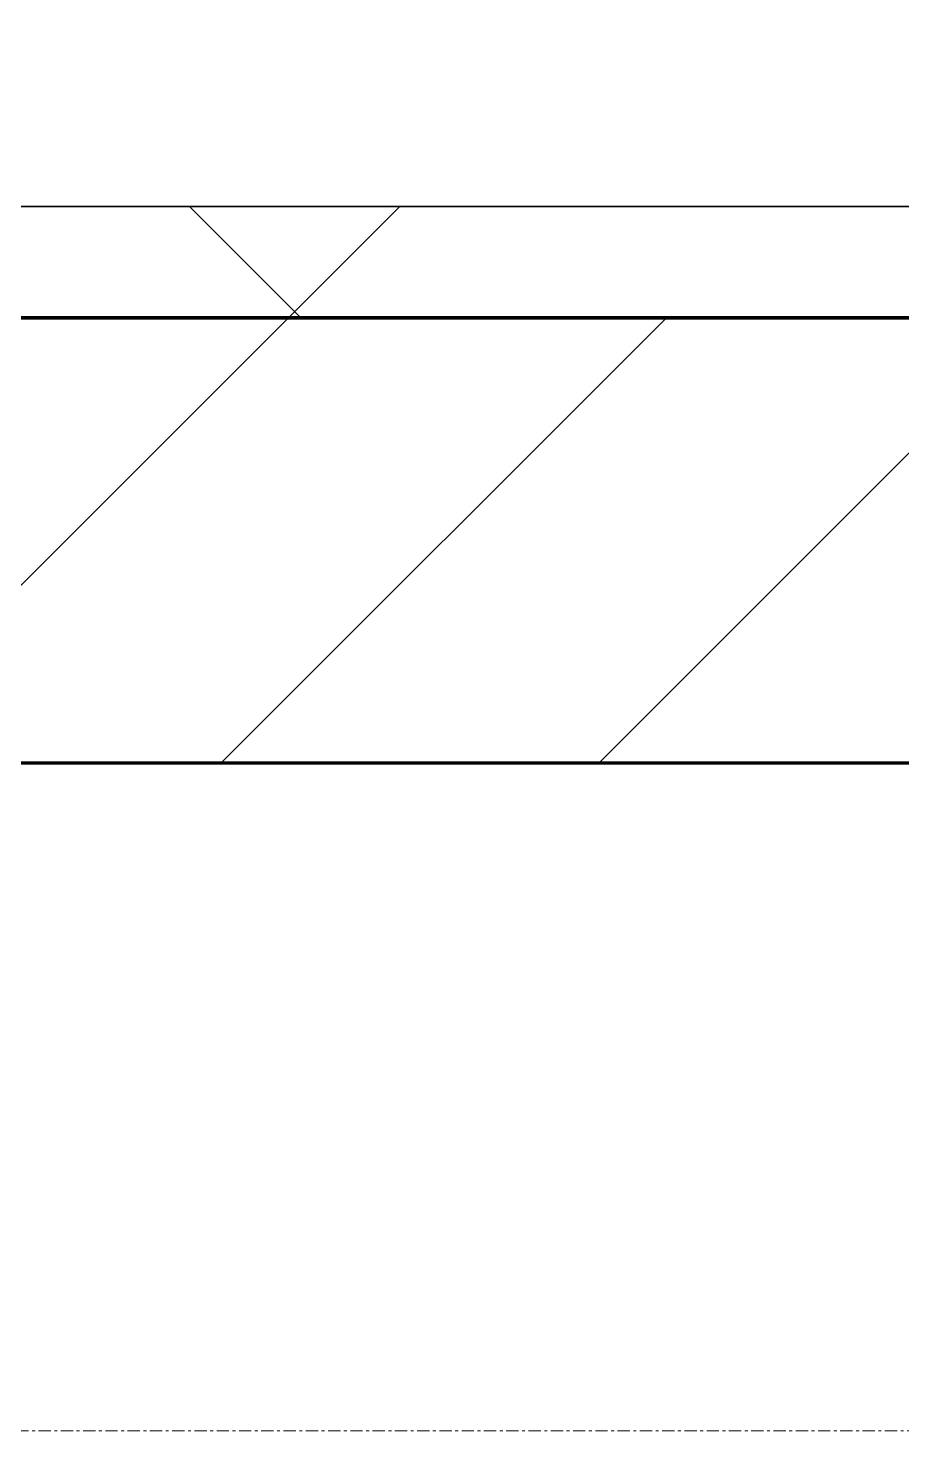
# Model space of a CAD drawing. Header units: millimetres. Extents: x -853432 to -773672, y -18171 to 22484.
# Drawn here: x -779493 to -779100, y -4321 to -3691 of the extents above; entities that cross this region are included whole.
import ezdxf
from ezdxf.xclip import XClip

# ---------------------------------------------------------------- set-up
doc = ezdxf.new("R2010")
doc.units = ezdxf.units.MM
doc.header["$XCLIPFRAME"] = 0
doc.linetypes.add('DPA_Grid _ Level 100', pattern=[10, 5.5, -1.6, 1.3, -1.6])
for name, color, linetype, lineweight in [('A-GLAZ-CURT', 2, 'Continuous', 9), ('A-WALL', 5, 'Continuous', 35), ('A-WALL-FNSH', 2, 'Continuous', 35), ('A-WALL-PATT', 1, 'Continuous', 35), ('S-GRID', 251, 'Continuous', 9)]:
    doc.layers.add(name, color=color, linetype=linetype, lineweight=lineweight)
doc.layers.add('A11_ALU.SOLID SHEET', color=2, linetype='Continuous')

# ---------------------------------------------------------------- blocks, each defined once
blk = doc.blocks.new('*U2464')
at = {"layer": 'S-GRID', "linetype": 'DPA_Grid _ Level 100'}
blk.add_line((57000, -7900), (-16649.52, -7900), dxfattribs=at)
blk = doc.blocks.new('PPLS-PP19_Custom Tile Pattern - Custom Tile Pattern-V179-4251-01 ENLARGED CONCOURSE LEVEL - REFLECTED CEILING PLAN - SHEET 2')
at = {"layer": 'A-GLAZ-CURT'}
for p, q in [((-300, 0), (300, 0)), ((300, 0), (-300, 0)), ((195.99, 0), (213.31, 0)), ((213.31, 0), (195.99, 0)), ((230.06, 0), (300, 0)), ((-300, -50), (300, -50)), ((300, -50), (-300, -50))]:
    blk.add_line(p, q, dxfattribs=at)
for points, knots in [([(-115.82, 0), (-114.96, 0), (-110.41, 0), (-96.78, 0), (-71.33, 0), (-42.53, 0), (-12.78, 0), (4.23, 0), (9.64, 0), (10.14, 0), (10.18, 0)], [-5724.064692, -5724.064692, -5724.064692, -5724.064692, -5430.283136, -5103.229623, -4799.173296, -4065.652676, -3589.737505, -3285.047089, -3066.359526, -3044.715262, -3044.715262, -3044.715262, -3044.715262]), ([(9.32, 0), (9.08, 0), (7.65, 0), (2.57, 0), (-12.23, 0), (-25.64, 0), (-40, 0), (-56.24, 0), (-75.59, 0), (-94, 0), (-112.01, 0), (-114.94, 0), (-115.63, 0)], [-2922.926651, -2922.926651, -2922.926651, -2922.926651, -2882.788014, -2720.818881, -2518.50168, -2125.455881, -1792.521578, -1466.981642, -1208.454564, -789.402658, -501.969187, -243.577221, -243.577221, -243.577221, -243.577221]), ([(31.18, 0), (25.97, 0), (11.99, 0), (-16.92, 0), (-47.42, 0), (-65.77, 0), (-66.37, 0), (-66.38, 0)], [-4496.803627, -4496.803627, -4496.803627, -4496.803627, -4222.080604, -3745.412743, -2981.410125, -2542.574734, -2498.224237, -2498.224237, -2498.224237, -2498.224237]), ([(-53.41, 0), (-53.25, 0), (-51.85, 0), (-48.53, 0), (-30.79, 0), (-18.03, 0), (8.61, 0), (15.02, 0), (22.91, 0), (31, 0), (39.04, 0), (51.19, 0), (58.74, 0), (61.34, 0), (61.45, 0)], [-3707.955101, -3707.955101, -3707.955101, -3707.955101, -3689.699207, -3546.54457, -3315.260113, -2864.387349, -2439.246196, -2084.094819, -1956.422387, -1818.904206, -1645.594513, -1443.202566, -1228.752106, -1120.932285, -1120.932285, -1120.932285, -1120.932285]), ([(15.14, 0), (14.99, 0), (9.51, 0), (-2.9, 0), (-20.62, 0), (-32.81, 0), (-44.85, 0), (-51.43, 0), (-51.79, 0)], [-1934.732642, -1934.732642, -1934.732642, -1934.732642, -1925.670641, -1617.263037, -1290.787923, -1039.307308, -819.71621, -644.910881, -644.910881, -644.910881, -644.910881]), ([(-36.78, 0), (-32.43, 0), (-19.22, 0), (-1.33, 0), (11.7, 0), (15.1, 0)], [-6191.144455, -6191.144455, -6191.144455, -6191.144455, -5862.463379, -5340.621928, -5159.287046, -5159.287046, -5159.287046, -5159.287046]), ([(30.82, 0), (29.27, 0), (20.14, 0), (3.54, 0), (-16.58, 0), (-34.76, 0), (-36.04, 0)], [-10462.034656, -10462.034656, -10462.034656, -10462.034656, -10363.088938, -9884.23066, -9424.652049, -9182.880979, -9182.880979, -9182.880979, -9182.880979]), ([(15.48, 0), (10.75, 0), (-0.89, 0), (-17.84, 0), (-30.57, 0), (-31.82, 0), (-32, 0)], [-3582.245441, -3582.245441, -3582.245441, -3582.245441, -3333.063701, -2994.501669, -2698.150104, -2614.070998, -2614.070998, -2614.070998, -2614.070998]), ([(-30.52, 0), (-27.11, 0), (-17.83, 0), (5.99, 0), (22.06, 0), (37.44, 0), (45.92, 0), (57.76, 0), (64.47, 0), (72.74, 0), (75.22, 0), (76.03, 0), (76.21, 0)], [-2323.618664, -2323.618664, -2323.618664, -2323.618664, -2142.497158, -1716.209403, -1206.526904, -1089.329421, -901.315459, -753.071572, -495.328968, -421.953223, -334.951786, -290.452333, -290.452333, -290.452333, -290.452333]), ([(8.33, 0), (8.19, 0), (7.18, 0), (0.32, 0), (-13.89, 0), (-24.92, 0), (-29.03, 0)], [-3574.286521, -3574.286521, -3574.286521, -3574.286521, -3526.962355, -3285.499107, -2903.012179, -2680.714891, -2680.714891, -2680.714891, -2680.714891]), ([(-28.57, 0), (-26.93, 0), (-20.29, 0), (-11.45, 0), (2.08, 0), (10.86, 0), (15.04, 0), (15.55, 0)], [-5361.429781, -5361.429781, -5361.429781, -5361.429781, -5261.36855, -5050.479954, -4785.90057, -4596.498881, -4570.687931, -4570.687931, -4570.687931, -4570.687931]), ([(-22.56, 0), (-20.27, 0), (-17.03, 0), (-11.36, 0), (-7.66, 0), (-6.6, 0), (-6.44, 0)], [-56468.192263, -56468.192263, -56468.192263, -56468.192263, -56344.022017, -56303.229861, -56166.290093, -56124.392176, -56124.392176, -56124.392176, -56124.392176]), ([(-15.19, 0), (-13.07, 0), (-0.71, 0), (12.11, 0), (15.48, 0)], [-461.142613, -461.142613, -461.142613, -461.142613, -429.606584, -418.500335, -418.500335, -418.500335, -418.500335]), ([(-6.54, 0), (-6.73, 0), (-7.2, 0), (-7.6, 0), (-7.79, 0)], [-56009.792147, -56009.792147, -56009.792147, -56009.792147, -55949.290093, -55895.192118, -55895.192118, -55895.192118, -55895.192118]), ([(-2.63, 0), (-2.47, 0), (-1.22, 0), (4.92, 0), (15.97, 0), (22.54, 0), (24.49, 0)], [-226.825321, -226.825321, -226.825321, -226.825321, -220.269177, -206.416616, -198.214427, -187.717507, -187.717507, -187.717507, -187.717507]), ([(15.55, 0), (8.3, 0), (2.68, 0), (-1.67, 0), (-2.25, 0)], [-281.5411, -281.5411, -281.5411, -281.5411, -246.234814, -234.646884, -234.646884, -234.646884, -234.646884]), ([(15.55, 0), (24.1, 0), (46.19, 0), (69.73, 0), (83.74, 0)], [-418.427506, -418.427506, -418.427506, -418.427506, -390.253598, -347.429871, -347.429871, -347.429871, -347.429871]), ([(70.61, 0), (66.16, 0), (55.8, 0), (39.61, 0), (28.49, 0), (19.03, 0), (15.55, 0)], [-4647.237329, -4647.237329, -4647.237329, -4647.237329, -4326.416877, -4098.545751, -3766.694881, -3583.437632, -3583.437632, -3583.437632, -3583.437632]), ([(15.55, 0), (26.39, 0), (46.9, 0), (70.92, 0), (82.12, 0), (83.66, 0)], [-5151.271157, -5151.271157, -5151.271157, -5151.271157, -4573.028122, -4094.177415, -3869.465285, -3869.465285, -3869.465285, -3869.465285]), ([(76.63, 0), (74.8, 0), (67.65, 0), (53.52, 0), (37, 0), (24.38, 0), (18.36, 0), (15.56, 0)], [-3095.572228, -3095.572228, -3095.572228, -3095.572228, -2950.589685, -2634.532728, -2313.748533, -2106.613311, -1942.843718, -1942.843718, -1942.843718, -1942.843718]), ([(103.09, 0), (101.08, 0), (86.31, 0), (63.34, 0), (35.84, 0), (22.04, 0), (16.45, 0), (15.57, 0)], [-375.435014, -375.435014, -375.435014, -375.435014, -369.147452, -330.153101, -307.516438, -285.83788, -281.576261, -281.576261, -281.576261, -281.576261]), ([(15.75, 0), (18.13, 0), (21.69, 0), (24.62, 0), (24.72, 0), (24.72, 0)], [-4567.143888, -4567.143888, -4567.143888, -4567.143888, -4445.288762, -4384.376941, -4376.041937, -4376.041937, -4376.041937, -4376.041937]), ([(24.69, 0), (24.54, 0), (20.99, 0), (18.24, 0), (16.11, 0), (16.02, 0)], [-4368.572414, -4368.572414, -4368.572414, -4368.572414, -4306.476363, -4080.000647, -4070.715204, -4070.715204, -4070.715204, -4070.715204]), ([(18.16, 0), (19.15, 0), (24.25, 0), (25.66, 0), (26.12, 0)], [-5700.113719, -5700.113719, -5700.113719, -5700.113719, -5554.232259, -5302.431367, -5302.431367, -5302.431367, -5302.431367]), ([(84.51, 0), (83.89, 0), (80.78, 0), (74.4, 0), (62.26, 0), (51.85, 0), (43.81, 0), (29.53, 0), (20.67, 0), (18.85, 0), (18.16, 0)], [-7191.090054, -7191.090054, -7191.090054, -7191.090054, -7135.649961, -6924.452779, -6738.82075, -6548.303034, -6314.283804, -6135.05769, -5972.647715, -5832.674503, -5832.674503, -5832.674503, -5832.674503]), ([(27.44, 0), (27.9, 0), (29.54, 0), (38.07, 0), (53.39, 0), (71.67, 0), (81.62, 0), (83.78, 0), (84.51, 0)], [-5037.309798, -5037.309798, -5037.309798, -5037.309798, -4887.603822, -4705.298446, -4353.683244, -3960.84581, -3759.045785, -3584.744893, -3584.744893, -3584.744893, -3584.744893]), ([(27.89, 0), (29.09, 0), (33.4, 0), (48.37, 0), (71.92, 0), (100.57, 0), (116.36, 0), (128.63, 0), (128.95, 0)], [-147.777612, -147.777612, -147.777612, -147.777612, -135.792042, -118.513713, -97.899267, -63.759246, -39.050993, -35.895543, -35.895543, -35.895543, -35.895543]), ([(53.18, 0), (53.06, 0), (52.22, 0), (44.99, 0), (36.46, 0), (30.82, 0)], [-622.740158, -622.740158, -622.740158, -622.740158, -566.066452, -360.610861, 0, 0, 0, 0]), ([(136.44, 0), (121.66, 0), (86.93, 0), (51.16, 0), (31.18, 0)], [-106.750556, -106.750556, -106.750556, -106.750556, -59.610984, 0, 0, 0, 0]), ([(152.49, 0), (149.18, 0), (137.03, 0), (109.77, 0), (76.86, 0), (57.82, 0), (46.51, 0), (41.18, 0), (36.02, 0), (35.54, 0), (35.54, 0)], [-484.335931, -484.335931, -484.335931, -484.335931, -458.593899, -401.860199, -357.622665, -341.267687, -334.000314, -326.15566, -319.318397, -317.489778, -317.489778, -317.489778, -317.489778]), ([(36.29, 0), (37.77, 0), (48.82, 0), (63.02, 0), (76.56, 0), (84.5, 0)], [-314.598523, -314.598523, -314.598523, -314.598523, -305.899624, -287.17622, -256.745035, -256.745035, -256.745035, -256.745035]), ([(61.47, 0), (61.47, 0), (61.21, 0), (54.61, 0), (53.71, 0), (53.56, 0)], [-1113.311073, -1113.311073, -1113.311073, -1113.311073, -1096.402191, -891.204116, -747.28819, -747.28819, -747.28819, -747.28819]), ([(76.22, 0), (75.58, 0), (73.64, 0), (71.05, 0), (70.61, 0)], [-193.634889, -193.634889, -193.634889, -193.634889, -31.537676, 0, 0, 0, 0]), ([(84.49, 0), (84.61, 0), (102.67, 0), (120.63, 0), (138.28, 0), (138.53, 0)], [-346.659435, -346.659435, -346.659435, -346.659435, -346.313304, -291.370682, -290.5735, -290.5735, -290.5735, -290.5735]), ([(84.58, 0), (85.58, 0), (87.21, 0), (92.51, 0), (94.33, 0)], [-3579.141173, -3579.141173, -3579.141173, -3579.141173, -3336.541051, -2783.776468, -2783.776468, -2783.776468, -2783.776468]), ([(114.39, 0), (114.2, 0), (112.08, 0), (105.42, 0), (93.32, 0), (88.61, 0), (84.98, 0)], [-8148.58938, -8148.58938, -8148.58938, -8148.58938, -8105.191388, -7723.759874, -7531.75727, -7205.068504, -7205.068504, -7205.068504, -7205.068504]), ([(85.43, 0), (87, 0), (102.6, 0), (124.45, 0), (132.42, 0), (134.6, 0)], [-255.559425, -255.559425, -255.559425, -255.559425, -249.500363, -194.761443, -152.241002, -152.241002, -152.241002, -152.241002]), ([(94.4, 0), (94.4, 0), (94.64, 0), (99.11, 0), (108.97, 0), (120.79, 0), (139.94, 0), (163.31, 0), (185.23, 0), (193.62, 0), (194.69, 0), (194.79, 0)], [-2348.345796, -2348.345796, -2348.345796, -2348.345796, -2310.419338, -2233.599744, -2052.234781, -1843.028543, -1530.39897, -1095.004608, -529.74427, -295.064701, -265.121568, -265.121568, -265.121568, -265.121568]), ([(129.02, 0), (129.02, 0), (124.41, 0), (122.35, 0), (114.96, 0), (108.04, 0), (103.09, 0)], [-35.386604, -35.386604, -35.386604, -35.386604, -31.430235, -22.807238, -15.488593, 0, 0, 0, 0]), ([(152.98, 0), (152.7, 0), (149.33, 0), (143.29, 0), (134.04, 0), (126.24, 0), (118.6, 0), (114.23, 0), (111.98, 0), (105.66, 0), (105.23, 0), (105.23, 0)], [-10121.405756, -10121.405756, -10121.405756, -10121.405756, -10098.273015, -9847.788484, -9677.714971, -9567.007022, -9453.21225, -9220.200448, -9012.77275, -8966.157302, -8929.495943, -8929.495943, -8929.495943, -8929.495943]), ([(105.26, 0), (105.52, 0), (111.01, 0), (112.65, 0), (113.59, 0)], [-8920.561005, -8920.561005, -8920.561005, -8920.561005, -8814.835624, -8577.462505, -8577.462505, -8577.462505, -8577.462505]), ([(128.58, 0), (128.8, 0), (130.16, 0), (138.8, 0), (147.95, 0), (152.56, 0)], [-633.326174, -633.326174, -633.326174, -633.326174, -627.736123, -618.981161, -603.66234, -603.66234, -603.66234, -603.66234]), ([(137.1, 0), (136, 0), (133.64, 0), (129.87, 0), (129.11, 0)], [-670.405967, -670.405967, -670.405967, -670.405967, -651.020627, -640.742133, -640.742133, -640.742133, -640.742133]), ([(168.37, 0), (167.68, 0), (164.21, 0), (158.94, 0), (153.46, 0)], [-543.375029, -543.375029, -543.375029, -543.375029, -530.793311, -486.888178, -486.888178, -486.888178, -486.888178]), ([(153.57, 0), (153.69, 0), (156.42, 0), (161.24, 0), (162.19, 0), (162.75, 0)], [-602.523145, -602.523145, -602.523145, -602.523145, -602.094757, -592.980799, -581.414464, -581.414464, -581.414464, -581.414464]), ([(193.8, 0), (193.33, 0), (190.11, 0), (183.13, 0), (171, 0), (161.95, 0), (161.28, 0), (158.35, 0), (157.85, 0), (157.77, 0)], [-11665.349007, -11665.349007, -11665.349007, -11665.349007, -11565.880756, -11105.624034, -10839.086983, -10768.332124, -10666.779182, -10580.760289, -10550.278881, -10550.278881, -10550.278881, -10550.278881]), ([(291.31, 0), (280.73, 0), (251.31, 0), (207.11, 0), (177.41, 0), (159.34, 0), (158.33, 0), (158.3, 0)], [-276.535829, -276.535829, -276.535829, -276.535829, -244.693688, -187.987675, -143.776725, -129.632772, -123.352749, -123.352749, -123.352749, -123.352749]), ([(159.07, 0), (159.13, 0), (160.84, 0), (165.21, 0), (174.15, 0), (185.98, 0), (208.82, 0), (219.42, 0), (230.06, 0)], [-115.643202, -115.643202, -115.643202, -115.643202, -114.681583, -87.660824, -65.295536, -41.623857, -24.459831, 0, 0, 0, 0]), ([(162.75, 0), (165.4, 0), (170.91, 0), (172.61, 0), (172.61, 0)], [-111.264224, -111.264224, -111.264224, -111.264224, -56.742688, -19.085662, -19.085662, -19.085662, -19.085662]), ([(247.1, 0), (246.76, 0), (245.04, 0), (238.34, 0), (226.56, 0), (221.1, 0), (200.27, 0), (182.99, 0), (174.27, 0), (169.67, 0), (168.99, 0)], [-9649.085549, -9649.085549, -9649.085549, -9649.085549, -9581.591397, -9406.094246, -9221.510254, -9016.44624, -8717.832359, -8253.978395, -8152.463617, -8069.855175, -8069.855175, -8069.855175, -8069.855175]), ([(215.22, 0), (214.62, 0), (210.55, 0), (203.98, 0), (187.54, 0), (175.3, 0), (169.49, 0)], [-203.825446, -203.825446, -203.825446, -203.825446, -198.527383, -184.406837, -162.427601, -142.916156, -142.916156, -142.916156, -142.916156]), ([(171.51, 0), (176.48, 0), (193.23, 0), (201.73, 0), (208.81, 0), (213.9, 0), (241.96, 0), (266.73, 0), (281.71, 0), (291.71, 0), (296.52, 0), (297.86, 0), (298.09, 0)], [-7971.819559, -7971.819559, -7971.819559, -7971.819559, -7784.112253, -7606.717214, -7289.299508, -7042.621073, -6582.165592, -6068.460911, -5766.029927, -5566.724884, -5280.360606, -5199.253518, -5199.253518, -5199.253518, -5199.253518]), ([(172.07, 0), (177.66, 0), (187.87, 0), (201.08, 0), (207.47, 0), (213.96, 0), (215.11, 0)], [-255.364076, -255.364076, -255.364076, -255.364076, -237.955587, -223.92608, -215.862851, -208.75215, -208.75215, -208.75215, -208.75215]), ([(300, 0), (288.22, 0), (262, 0), (230.43, 0), (219.94, 0), (219.02, 0)], [-12528.858583, -12528.858583, -12528.858583, -12528.858583, -11905.454923, -11162.864862, -10856.732305, -10856.732305, -10856.732305, -10856.732305]), ([(219.9, 0), (220.86, 0), (227.84, 0), (242.06, 0), (246.54, 0), (246.96, 0)], [-10670.940496, -10670.940496, -10670.940496, -10670.940496, -10511.382485, -9925.173265, -9834.877357, -9834.877357, -9834.877357, -9834.877357]), ([(284.76, 0), (284.76, 0), (285.09, 0), (287.13, 0), (289.91, 0), (291.08, 0)], [-4110.630118, -4110.630118, -4110.630118, -4110.630118, -4053.389046, -3959.664717, -3898.598466, -3898.598466, -3898.598466, -3898.598466]), ([(290.44, 0), (290.05, 0), (287.87, 0), (285.38, 0), (284.87, 0)], [-4407.091792, -4407.091792, -4407.091792, -4407.091792, -4358.271401, -4143.037883, -4143.037883, -4143.037883, -4143.037883]), ([(292.23, 0), (292.55, 0), (295.17, 0), (297.76, 0), (300, 0)], [-3878.983974, -3878.983974, -3878.983974, -3878.983974, -3862.421465, -3746.95702, -3746.95702, -3746.95702, -3746.95702])]:
    blk.add_open_spline(points, degree=3, knots=knots, dxfattribs=at)
for points in [[(15.54, 0), (13.03, 0), (10.7, 0), (9.63, 0)], [(24.49, 0), (25.23, 0), (25.72, 0), (26.04, 0)], [(80.35, 0), (79.57, 0), (78.27, 0), (76.63, 0)], [(84.06, 0), (83.48, 0), (82.41, 0), (81.72, 0)], [(157.9, 0), (156.99, 0), (155.34, 0), (153.47, 0)], [(168.74, 0), (168.74, 0), (169.81, 0), (171.51, 0)], [(195.11, 0), (194.91, 0), (194.44, 0), (193.8, 0)], [(297.38, 0), (296.15, 0), (294.08, 0), (291.37, 0)], [(300, 0), (297.44, 0), (294.88, 0), (292.32, 0)]]:
    blk.add_open_spline(points, degree=3, dxfattribs=at)
blk = doc.blocks.new('PPLS-PP19_Custom Tile Pattern - Custom Tile Pattern-V180-4251-01 ENLARGED CONCOURSE LEVEL - REFLECTED CEILING PLAN - SHEET 2')
at = {"layer": 'A-GLAZ-CURT'}
for p, q in [((-300, 0), (104.97, 0)), ((104.97, 0), (-300, 0)), ((-293.07, 0), (-275.75, 0)), ((-275.75, 0), (-293.07, 0)), ((-222.32, 0), (-205, 0)), ((-205, 0), (-222.32, 0)), ((-300, -50), (104.97, -50)), ((104.97, -50), (-300, -50))]:
    blk.add_line(p, q, dxfattribs=at)
at = {"layer": 'A-GLAZ-CURT', "flags": 128}
for points in [[(-300, 0), (-291.56, 0), (-283.3, 0), (-275.2, 0), (-267.26, 0), (-259.45, 0), (-251.77, 0), (-244.2, 0), (-236.74, 0), (-229.36, 0), (-222.06, 0), (-214.83, 0), (-207.71, 0), (-200.76, 0), (-194.02, 0), (-187.54, 0), (-181.38, 0), (-175.58, 0), (-170.77, 0)], [(-170.78, 0), (-174.47, 0), (-179.49, 0), (-184.81, 0), (-190.44, 0), (-196.37, 0), (-202.58, 0), (-209.04, 0), (-215.73, 0), (-222.63, 0), (-229.72, 0), (-236.97, 0), (-244.39, 0), (-251.96, 0), (-259.67, 0), (-267.51, 0), (-275.48, 0), (-283.55, 0), (-291.73, 0), (-300, 0)]]:
    blk.add_lwpolyline(points, dxfattribs=at)
at = {"layer": 'A-GLAZ-CURT'}
for points, knots in [([(-300, 0), (-284.65, 0), (-236.57, 0), (-174.61, 0), (-129.95, 0), (-112.49, 0), (-104.64, 0), (-101.93, 0)], [-5323.127839, -5323.127839, -5323.127839, -5323.127839, -4502.809032, -2700.551212, -1002.059161, -460.363443, -238.497835, -238.497835, -238.497835, -238.497835]), ([(-171.17, 0), (-184.6, 0), (-218.63, 0), (-262.56, 0), (-294.48, 0), (-300, 0)], [-16151.889957, -16151.889957, -16151.889957, -16151.889957, -15131.813646, -13729.592194, -13439.944408, -13439.944408, -13439.944408, -13439.944408]), ([(-137.88, 0), (-140.56, 0), (-147.66, 0), (-147.69, 0), (-158.72, 0), (-174.02, 0), (-185.59, 0), (-209.77, 0), (-232.01, 0), (-255.22, 0), (-262.59, 0), (-264.9, 0), (-265.4, 0)], [-3187.727384, -3187.727384, -3187.727384, -3187.727384, -2919.378265, -2477.344047, -2237.412286, -2029.680487, -1755.085331, -1400.429864, -858.079193, -543.655514, -208.940337, 0, 0, 0, 0]), ([(-258.6, 0), (-257.91, 0), (-254.26, 0), (-241.25, 0), (-225.99, 0), (-213.1, 0), (-200.2, 0), (-187.01, 0), (-176.88, 0), (-171.08, 0)], [-5722.54675, -5722.54675, -5722.54675, -5722.54675, -5657.471696, -5413.335975, -5017.494783, -4832.723979, -4666.091899, -4349.945572, -4071.073527, -4071.073527, -4071.073527, -4071.073527]), ([(-133.82, 0), (-135.51, 0), (-137.8, 0), (-149.31, 0), (-162.01, 0), (-177.91, 0), (-199.46, 0), (-216.65, 0), (-231.26, 0), (-233.46, 0), (-234, 0)], [-2731.647847, -2731.647847, -2731.647847, -2731.647847, -2418.507304, -2308.929706, -2113.765672, -1763.376603, -1422.553702, -978.033455, -846.069444, -682.911962, -682.911962, -682.911962, -682.911962]), ([(-233.49, 0), (-233.44, 0), (-232.38, 0), (-230.74, 0), (-225.3, 0), (-223.63, 0)], [-455.274641, -455.274641, -455.274641, -455.274641, -440.605512, -119.536984, 0, 0, 0, 0]), ([(-223.63, 0), (-219.39, 0), (-206.17, 0), (-188.58, 0), (-169.02, 0), (-152.12, 0), (-136.84, 0), (-127.33, 0), (-124.19, 0), (-123.43, 0), (-123.28, 0)], [-5463.295695, -5463.295695, -5463.295695, -5463.295695, -5161.076232, -4739.070012, -4465.409639, -4149.119819, -3839.893365, -3647.167523, -3488.92562, -3439.852845, -3439.852845, -3439.852845, -3439.852845])]:
    blk.add_open_spline(points, degree=3, knots=knots, dxfattribs=at)
blk = doc.blocks.new('*U634')
at = {"layer": 'A-GLAZ-CURT'}
for name, p in [('PPLS-PP19_Custom Tile Pattern - Custom Tile Pattern-V179-4251-01 ENLARGED CONCOURSE LEVEL - REFLECTED CEILING PLAN - SHEET 2', (56402.37, -7350)), ('PPLS-PP19_Custom Tile Pattern - Custom Tile Pattern-V180-4251-01 ENLARGED CONCOURSE LEVEL - REFLECTED CEILING PLAN - SHEET 2', (57002.37, -7350))]:
    blk.add_blockref(name, p, dxfattribs=at)
blk = doc.blocks.new('*U1213')
blk.add_lwpolyline([(22690, -750), (19166.45, -750), (19116.45, -700), (18966.44, -550), (-101025.39, -550), (-101025.39, -6704.96), (-96300, -6704.96), (-96300, -7350), (-94497.63, -7350), (17250, -7350), (17250, -6849.96), (18300, -6849.96), (22690, -6849.96)], close=True)

msp = doc.modelspace()

# ---------------------------------------------------------------- block references
at = {"layer": 'A11_ALU.SOLID SHEET'}
ref = msp.add_blockref('*U1213', (-744682.37, 3579.02), dxfattribs=at)
XClip(ref).set_block_clipping_path([(-104690.1238047112, -9620.0029952966), (-34092.6543255156, 14392.9971737705)])

# ---------------------------------------------------------------- next in the draw order: hatches: boundary and pattern name
at = {"layer": 'A-WALL-PATT', "lineweight": 9}
h = msp.add_hatch(dxfattribs=at)
h.set_pattern_fill('FP_4', color=256, style=0, pattern_type=2)
h.set_pattern_definition([(45, (0, 0), (-212.13203, 212.13203), []), (135, (0, 0), (-212.13203, -212.13203), [])])
h.paths.add_polyline_path([(-779464.45, -3820.98), (-778775.03, -3820.98), (-778775.03, -3770.98), (-827933.88, -3770.98), (-828045.79, -3820.98), (-779602.34, -3820.98)])
h.paths.add_polyline_path([(-828965.42, -3820.98), (-828156.1, -3820.98), (-828044.19, -3770.98), (-841032.37, -3770.98), (-841032.37, -3820.98), (-829103.3, -3820.98)])
h = msp.add_hatch(dxfattribs=at)
h.set_pattern_fill('FP_2', color=256, style=0, pattern_type=2)
h.set_pattern_definition([(45, (0, 0), (-84.852814, 84.852814), [])])
h.paths.add_polyline_path([(-779326.57, -4020.98), (-778775.03, -4020.98), (-778775.03, -3820.98), (-828045.79, -3820.98), (-828336.65, -3950.93), (-828355, -3909.85), (-828156.1, -3820.98), (-841232.37, -3820.98), (-841232.37, -4020.98), (-779878.11, -4020.98)])
h.paths.add_polyline_path([(-828280, -3860.98), (-828285, -3859.64), (-828288.66, -3855.98), (-828289.66, -3848.39), (-828287.07, -3844.76), (-828282.59, -3841.32), (-828280, -3840.98), (-828272.93, -3843.91), (-828270.34, -3848.39), (-828270.34, -3851.81), (-828272.93, -3858.05), (-828279.18, -3860.64)])

# ---------------------------------------------------------------- next in the draw order: linework, layer by layer
at = {"layer": 'A-WALL', "color": 7, "lineweight": 70}
for p, q in [((-780380, -3820.98), (-778775.03, -3820.98)), ((-778775.03, -3820.98), (-780380, -3820.98)), ((-778775.03, -4020.98), (-780380, -4020.98))]:
    msp.add_line(p, q, dxfattribs=at)
at = {"layer": 'A-WALL-FNSH', "color": 250}
msp.add_line((-780380, -3770.98), (-778775.03, -3770.98), dxfattribs=at)

# ---------------------------------------------------------------- next in the draw order: block references
for name in ['*U2464', '*U634']:
    msp.add_blockref(name, (-835882.37, 3579.02))

doc.saveas('drawing.dxf')
